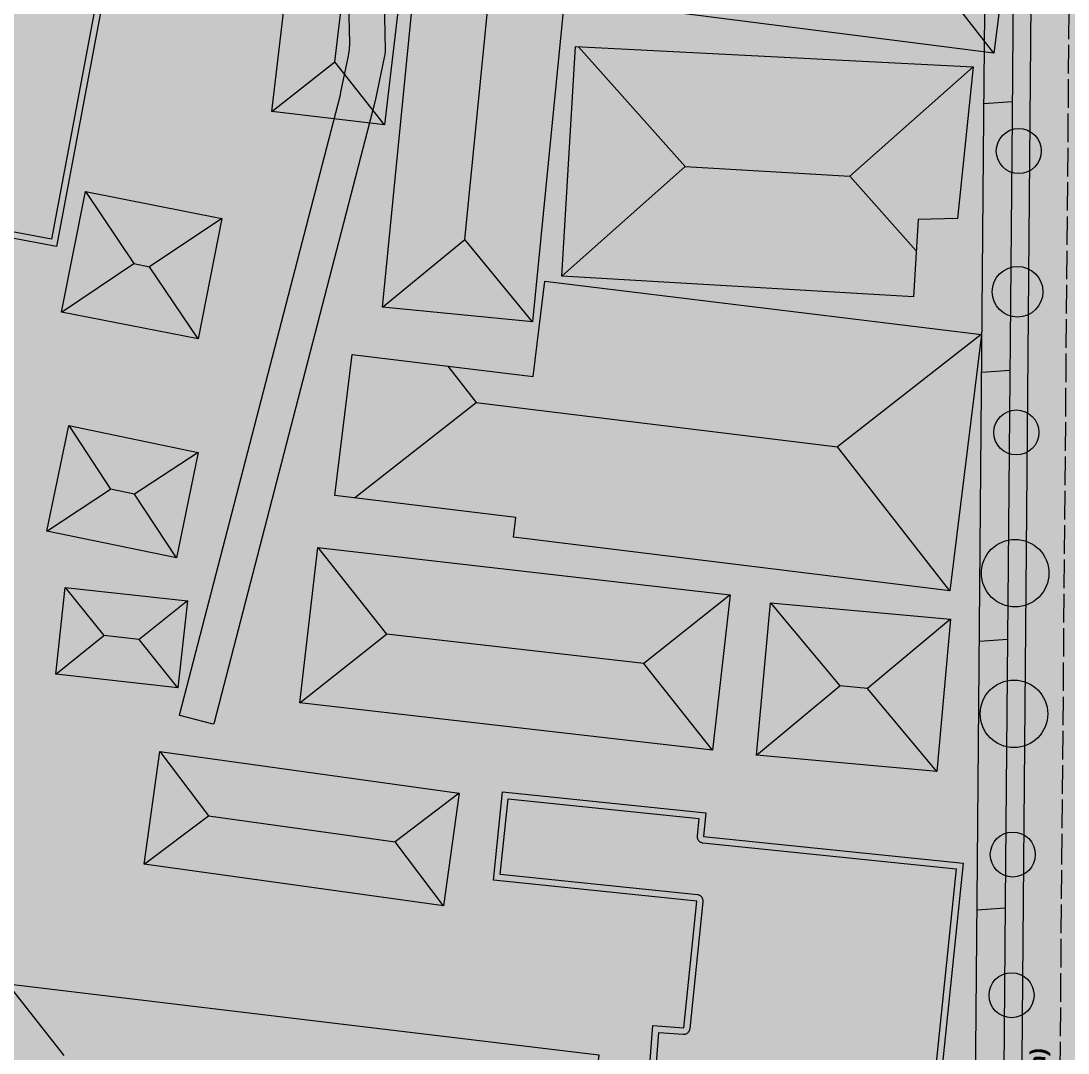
# Model space of a CAD drawing. Header units: metres. Extents: x 305909 to 307171, y 9156037 to 9156671.
# Drawn here: x 306800 to 306874.4, y 9156210.3 to 9156283.7 of the extents above; entities that cross this region are included whole.
import ezdxf

# ---------------------------------------------------------------- set-up
doc = ezdxf.new("R2010")
doc.units = ezdxf.units.M
doc.linetypes.add('DASHED', pattern=[1.524, 1.27, -0.254])
for name, color, linetype, lineweight, true_color in [('A-LABEL', 7, 'Continuous', 0, 0x000000), ('A-ZONA_ANTREAN', 7, 'Continuous', 0, 0xe25a50), ('B-BANGUNAN_PERDAGANGAN', 7, 'Continuous', 13, 0xde7878), ('B-BAYANGAN', 7, 'Continuous', 0, 0x76786c), ('J-BADAN_KOLEKTOR', 7, 'Continuous', 13, 0x6e6e6e), ('J-MARKA_TEPI', 7, 'Continuous', 13, 0xffffff), ('J-PERKERASAN_JALAN', 7, 'Continuous', 9, 0x989896), ('J-SUMBU_KOLEKTOR', 7, 'DASHED', 18, 0xffffff), ('P-TROTOAR_AYANI', 7, 'Continuous', 9, 0xd6c8b2), ('S-ZEBRA_CROSS', 7, 'Continuous', 0, 0xffffff), ('V-JALUR_HIJAU_AYANI', 7, 'Continuous', 0, 0x96cd78), ('V-POHON_PENEDUH', 7, 'Continuous', 13, 0x288232), ('Z-K', 7, 'Continuous', 0, 0xf7dede)]:
    doc.layers.add(name, color=color, linetype=linetype, lineweight=lineweight, true_color=true_color)
doc.layers.add('J-MARKA_JALAN', color=7, linetype='Continuous')
doc.styles.add('ARIALB', font='arialbd.ttf')

# ---------------------------------------------------------------- blocks, each defined once
blk = doc.blocks.new('POHON')
at = {"true_color": 0x347638}
h = blk.add_hatch(color=97, dxfattribs=at)
h.dxf.hatch_style = 1
edge = h.paths.add_edge_path()
edge.add_arc((0, 0), 1, 0, 360)
at = {"true_color": 0x3e843e}
h = blk.add_hatch(color=97, dxfattribs=at)
h.dxf.hatch_style = 1
edge = h.paths.add_edge_path()
edge.add_arc((0, 0.78), 0.32, 0, 360)
h = blk.add_hatch(color=97, dxfattribs=at)
h.dxf.hatch_style = 1
edge = h.paths.add_edge_path()
edge.add_arc((-0.552, 0.552), 0.32, 0, 360)
at = {"true_color": 0x62a556}
h = blk.add_hatch(color=85, dxfattribs=at)
h.dxf.hatch_style = 1
edge = h.paths.add_edge_path()
edge.add_arc((-0.2, 0.22), 0.55, 0, 360)
at = {"true_color": 0x697060}
h = blk.add_hatch(color=251, dxfattribs=at)
h.dxf.hatch_style = 1
edge = h.paths.add_edge_path()
edge.add_arc((0.38, -0.38), 1, 0, 360)
at = {"true_color": 0x3e843e}
h = blk.add_hatch(color=97, dxfattribs=at)
h.dxf.hatch_style = 1
edge = h.paths.add_edge_path()
edge.add_arc((0.552, 0.552), 0.32, 0, 360)
h = blk.add_hatch(color=97, dxfattribs=at)
h.dxf.hatch_style = 1
edge = h.paths.add_edge_path()
edge.add_arc((-0.78, 0), 0.32, 0, 360)
h = blk.add_hatch(color=97, dxfattribs=at)
h.dxf.hatch_style = 1
edge = h.paths.add_edge_path()
edge.add_arc((0.78, 0), 0.32, 0, 360)
h = blk.add_hatch(color=97, dxfattribs=at)
h.dxf.hatch_style = 1
edge = h.paths.add_edge_path()
edge.add_arc((-0.552, -0.552), 0.32, 0, 360)
h = blk.add_hatch(color=97, dxfattribs=at)
h.dxf.hatch_style = 1
edge = h.paths.add_edge_path()
edge.add_arc((0.552, -0.552), 0.32, 0, 360)
h = blk.add_hatch(color=97, dxfattribs=at)
h.dxf.hatch_style = 1
edge = h.paths.add_edge_path()
edge.add_arc((0, -0.78), 0.32, 0, 360)
at = {"color": 99, "lineweight": 9, "true_color": 0x235528}
blk.add_circle((0, 0), 1, dxfattribs=at)

msp = doc.modelspace()

# ---------------------------------------------------------------- hatches: boundary and pattern name
at = {"layer": 'A-ZONA_ANTREAN', "true_color": 0xec786e}
h = msp.add_hatch(color=11, dxfattribs=at)
h.dxf.hatch_style = 1
h.paths.add_polyline_path([(306871.083, 9156154), (306874.012, 9156226), (306877.012, 9156226), (306874.083, 9156154), (306871.083, 9156154)])
at = {"layer": 'B-BANGUNAN_PERDAGANGAN', "true_color": 0xc05c54}
h = msp.add_hatch(color=13, dxfattribs=at)
h.dxf.hatch_style = 1
h.paths.add_polyline_path([(306792.85, 9156283.739), (306797.475, 9156283.094), (306798.916, 9156290.759), (306806.614, 9156289.313), (306802.539, 9156267.625), (306794.84, 9156269.072), (306795.945, 9156274.951), (306791.707, 9156275.541), (306791.939, 9156277.206), (306783.86, 9156278.332), (306786.903, 9156300.161), (306794.982, 9156299.034), (306792.85, 9156283.739)])
at = {"layer": 'B-BANGUNAN_PERDAGANGAN', "true_color": 0xd8675e}
h = msp.add_hatch(color=13, dxfattribs=at)
h.dxf.hatch_style = 1
h.paths.add_polyline_path([(306820.172, 9156296.944), (306823.701, 9156292.475), (306822.321, 9156280.746), (306817.852, 9156277.218), (306820.172, 9156296.944)])
at = {"layer": 'B-BANGUNAN_PERDAGANGAN', "true_color": 0xa75049}
h = msp.add_hatch(color=15, dxfattribs=at)
h.dxf.hatch_style = 1
h.paths.add_polyline_path([(306822.321, 9156280.746), (306823.701, 9156292.475), (306828.17, 9156296.003), (306825.849, 9156276.277), (306822.321, 9156280.746)])
at = {"layer": 'B-BANGUNAN_PERDAGANGAN', "true_color": 0xd7675e}
h = msp.add_hatch(color=13, dxfattribs=at)
h.dxf.hatch_style = 1
h.paths.add_polyline_path([(306833.678, 9156289.642), (306831.555, 9156268.125), (306825.701, 9156263.323), (306828.876, 9156295.496), (306833.678, 9156289.642)])
at = {"layer": 'B-BANGUNAN_PERDAGANGAN', "true_color": 0xa85049}
h = msp.add_hatch(color=15, dxfattribs=at)
h.dxf.hatch_style = 1
h.paths.add_polyline_path([(306836.358, 9156262.271), (306831.555, 9156268.125), (306833.678, 9156289.642), (306839.532, 9156294.444), (306839.533, 9156294.444), (306836.358, 9156262.271)])
at = {"layer": 'B-BANGUNAN_PERDAGANGAN', "true_color": 0xa75049}
h = msp.add_hatch(color=15, dxfattribs=at)
h.dxf.hatch_style = 1
h.paths.add_polyline_path([(306864.081, 9156287.922), (306870.631, 9156292.995), (306869.154, 9156281.372), (306864.081, 9156287.922)])
at = {"layer": 'B-BANGUNAN_PERDAGANGAN', "true_color": 0xad524b}
h = msp.add_hatch(color=15, dxfattribs=at)
h.dxf.hatch_style = 1
h.paths.add_polyline_path([(306840.69, 9156284.988), (306840.69, 9156284.989), (306847.24, 9156290.062), (306864.081, 9156287.922), (306869.154, 9156281.372), (306840.69, 9156284.988)])
at = {"layer": 'B-BANGUNAN_PERDAGANGAN', "true_color": 0xd6665d}
h = msp.add_hatch(color=13, dxfattribs=at)
h.dxf.hatch_style = 1
h.paths.add_polyline_path([(306847.214, 9156273.31), (306838.459, 9156265.526), (306838.459, 9156265.526), (306839.416, 9156281.836), (306839.643, 9156281.825), (306847.214, 9156273.31)])
at = {"layer": 'B-BANGUNAN_PERDAGANGAN', "true_color": 0xd1645b}
h = msp.add_hatch(color=13, dxfattribs=at)
h.dxf.hatch_style = 1
h.paths.add_polyline_path([(306858.919, 9156272.623), (306847.214, 9156273.31), (306839.643, 9156281.825), (306867.674, 9156280.408), (306858.919, 9156272.623)])
at = {"layer": 'B-BANGUNAN_PERDAGANGAN', "true_color": 0xac524b}
h = msp.add_hatch(color=15, dxfattribs=at)
h.dxf.hatch_style = 1
h.paths.add_polyline_path([(306822.321, 9156280.746), (306825.849, 9156276.277), (306817.852, 9156277.218), (306822.321, 9156280.746)])
at = {"layer": 'B-BANGUNAN_PERDAGANGAN', "true_color": 0xa85049}
h = msp.add_hatch(color=15, dxfattribs=at)
h.dxf.hatch_style = 1
h.paths.add_polyline_path([(306858.919, 9156272.623), (306867.674, 9156280.408), (306866.562, 9156269.613), (306863.766, 9156269.562), (306863.634, 9156267.32), (306858.919, 9156272.623)])
at = {"layer": 'B-BANGUNAN_PERDAGANGAN', "true_color": 0xa95149}
h = msp.add_hatch(color=15, dxfattribs=at)
h.dxf.hatch_style = 1
h.paths.add_polyline_path([(306847.214, 9156273.31), (306858.919, 9156272.623), (306863.634, 9156267.32), (306863.443, 9156264.059), (306838.459, 9156265.526), (306847.214, 9156273.31)])
at = {"layer": 'B-BANGUNAN_PERDAGANGAN', "true_color": 0xd9685f}
h = msp.add_hatch(color=13, dxfattribs=at)
h.dxf.hatch_style = 1
h.paths.add_polyline_path([(306808.035, 9156266.414), (306802.903, 9156262.974), (306804.596, 9156271.547), (306808.035, 9156266.414)])
at = {"layer": 'B-BANGUNAN_PERDAGANGAN', "true_color": 0xd1645b}
h = msp.add_hatch(color=13, dxfattribs=at)
h.dxf.hatch_style = 1
h.paths.add_polyline_path([(306814.29, 9156269.632), (306809.157, 9156266.192), (306808.035, 9156266.414), (306804.596, 9156271.547), (306814.29, 9156269.632)])
at = {"layer": 'B-BANGUNAN_PERDAGANGAN', "true_color": 0xa64f48}
h = msp.add_hatch(color=15, dxfattribs=at)
h.dxf.hatch_style = 1
h.paths.add_polyline_path([(306809.157, 9156266.192), (306814.29, 9156269.632), (306812.597, 9156261.06), (306809.157, 9156266.192)])
at = {"layer": 'B-BANGUNAN_PERDAGANGAN', "true_color": 0xac524b}
h = msp.add_hatch(color=15, dxfattribs=at)
h.dxf.hatch_style = 1
h.paths.add_polyline_path([(306831.555, 9156268.125), (306836.358, 9156262.271), (306825.701, 9156263.323), (306825.701, 9156263.323), (306831.555, 9156268.125)])
at = {"layer": 'B-BANGUNAN_PERDAGANGAN', "true_color": 0xae534c}
h = msp.add_hatch(color=15, dxfattribs=at)
h.dxf.hatch_style = 1
h.paths.add_polyline_path([(306802.903, 9156262.974), (306808.035, 9156266.414), (306809.157, 9156266.192), (306812.597, 9156261.06), (306812.597, 9156261.06), (306802.903, 9156262.974)])
at = {"layer": 'B-BANGUNAN_PERDAGANGAN', "true_color": 0xda685f}
h = msp.add_hatch(color=13, dxfattribs=at)
h.dxf.hatch_style = 1
h.paths.add_polyline_path([(306868.265, 9156261.374), (306858.045, 9156253.386), (306832.373, 9156256.536), (306830.34, 9156259.136), (306836.413, 9156258.391), (306837.245, 9156265.179), (306868.265, 9156261.374)])
at = {"layer": 'B-BANGUNAN_PERDAGANGAN', "true_color": 0xa85049}
h = msp.add_hatch(color=15, dxfattribs=at)
h.dxf.hatch_style = 1
h.paths.add_polyline_path([(306866.032, 9156243.166), (306858.045, 9156253.386), (306868.265, 9156261.374), (306866.032, 9156243.166)])
at = {"layer": 'B-BANGUNAN_PERDAGANGAN', "true_color": 0xd8675e}
h = msp.add_hatch(color=13, dxfattribs=at)
h.dxf.hatch_style = 1
h.paths.add_polyline_path([(306832.373, 9156256.536), (306823.713, 9156249.769), (306822.323, 9156249.939), (306823.553, 9156259.969), (306830.34, 9156259.136), (306832.373, 9156256.536)])
at = {"layer": 'B-BANGUNAN_PERDAGANGAN', "true_color": 0xba5951}
h = msp.add_hatch(color=13, dxfattribs=at)
h.dxf.hatch_style = 1
h.paths.add_polyline_path([(306832.373, 9156256.536), (306858.045, 9156253.386), (306866.032, 9156243.166), (306835.012, 9156246.971), (306835.182, 9156248.362), (306823.713, 9156249.769), (306832.373, 9156256.536)])
at = {"layer": 'B-BANGUNAN_PERDAGANGAN', "true_color": 0xd9685f}
h = msp.add_hatch(color=13, dxfattribs=at)
h.dxf.hatch_style = 1
h.paths.add_polyline_path([(306806.379, 9156250.379), (306801.854, 9156247.405), (306803.405, 9156254.905), (306803.405, 9156254.904), (306806.379, 9156250.379)])
at = {"layer": 'B-BANGUNAN_PERDAGANGAN', "true_color": 0xd0645b}
h = msp.add_hatch(color=13, dxfattribs=at)
h.dxf.hatch_style = 1
h.paths.add_polyline_path([(306808.087, 9156250.026), (306806.379, 9156250.379), (306803.405, 9156254.904), (306812.613, 9156253), (306808.087, 9156250.026)])
at = {"layer": 'B-BANGUNAN_PERDAGANGAN', "true_color": 0xa64f48}
h = msp.add_hatch(color=15, dxfattribs=at)
h.dxf.hatch_style = 1
h.paths.add_polyline_path([(306808.087, 9156250.026), (306812.613, 9156253), (306811.061, 9156245.5), (306808.087, 9156250.026)])
at = {"layer": 'B-BANGUNAN_PERDAGANGAN', "true_color": 0xaf534c}
h = msp.add_hatch(color=15, dxfattribs=at)
h.dxf.hatch_style = 1
h.paths.add_polyline_path([(306801.854, 9156247.405), (306806.379, 9156250.379), (306808.087, 9156250.026), (306811.061, 9156245.5), (306801.854, 9156247.405)])
at = {"layer": 'B-BANGUNAN_PERDAGANGAN', "true_color": 0xd8675e}
h = msp.add_hatch(color=13, dxfattribs=at)
h.dxf.hatch_style = 1
h.paths.add_polyline_path([(306821.106, 9156246.235), (306825.991, 9156240.085), (306819.842, 9156235.2), (306819.842, 9156235.2), (306821.106, 9156246.235)])
at = {"layer": 'B-BANGUNAN_PERDAGANGAN', "true_color": 0xd3655c}
h = msp.add_hatch(color=13, dxfattribs=at)
h.dxf.hatch_style = 1
h.paths.add_polyline_path([(306850.416, 9156242.876), (306850.416, 9156242.876), (306844.267, 9156237.991), (306825.991, 9156240.085), (306821.106, 9156246.235), (306850.416, 9156242.876)])
at = {"layer": 'B-BANGUNAN_PERDAGANGAN', "true_color": 0xd7675e}
h = msp.add_hatch(color=13, dxfattribs=at)
h.dxf.hatch_style = 1
h.paths.add_polyline_path([(306805.909, 9156239.98), (306802.48, 9156237.23), (306803.158, 9156243.41), (306805.909, 9156239.98)])
at = {"layer": 'B-BANGUNAN_PERDAGANGAN', "true_color": 0xd3655c}
h = msp.add_hatch(color=13, dxfattribs=at)
h.dxf.hatch_style = 1
h.paths.add_polyline_path([(306811.837, 9156242.457), (306808.408, 9156239.706), (306805.909, 9156239.98), (306803.158, 9156243.41), (306803.158, 9156243.41), (306811.837, 9156242.457)])
at = {"layer": 'B-BANGUNAN_PERDAGANGAN', "true_color": 0xa75049}
h = msp.add_hatch(color=15, dxfattribs=at)
h.dxf.hatch_style = 1
h.paths.add_polyline_path([(306844.267, 9156237.991), (306850.416, 9156242.876), (306849.152, 9156231.842), (306844.267, 9156237.991)])
at = {"layer": 'B-BANGUNAN_PERDAGANGAN', "true_color": 0xa85049}
h = msp.add_hatch(color=15, dxfattribs=at)
h.dxf.hatch_style = 1
h.paths.add_polyline_path([(306808.408, 9156239.706), (306811.837, 9156242.457), (306811.158, 9156236.277), (306811.158, 9156236.277), (306808.408, 9156239.706)])
at = {"layer": 'B-BANGUNAN_PERDAGANGAN', "true_color": 0xd7675e}
h = msp.add_hatch(color=13, dxfattribs=at)
h.dxf.hatch_style = 1
h.paths.add_polyline_path([(306853.279, 9156242.319), (306858.202, 9156236.411), (306852.295, 9156231.489), (306852.295, 9156231.489), (306853.279, 9156242.319)])
at = {"layer": 'B-BANGUNAN_PERDAGANGAN', "true_color": 0xd3655c}
h = msp.add_hatch(color=13, dxfattribs=at)
h.dxf.hatch_style = 1
h.paths.add_polyline_path([(306866.085, 9156241.155), (306860.177, 9156236.232), (306858.202, 9156236.411), (306853.279, 9156242.319), (306866.085, 9156241.155)])
at = {"layer": 'B-BANGUNAN_PERDAGANGAN', "true_color": 0xa85049}
h = msp.add_hatch(color=15, dxfattribs=at)
h.dxf.hatch_style = 1
h.paths.add_polyline_path([(306860.177, 9156236.232), (306866.085, 9156241.155), (306865.1, 9156230.324), (306860.177, 9156236.232)])
at = {"layer": 'B-BANGUNAN_PERDAGANGAN', "true_color": 0xac524b}
h = msp.add_hatch(color=15, dxfattribs=at)
h.dxf.hatch_style = 1
h.paths.add_polyline_path([(306805.909, 9156239.98), (306808.408, 9156239.706), (306811.158, 9156236.277), (306802.48, 9156237.23), (306805.909, 9156239.98)])
h = msp.add_hatch(color=15, dxfattribs=at)
h.dxf.hatch_style = 1
h.paths.add_polyline_path([(306825.991, 9156240.085), (306844.267, 9156237.991), (306849.152, 9156231.842), (306819.842, 9156235.2), (306825.991, 9156240.085)])
h = msp.add_hatch(color=15, dxfattribs=at)
h.dxf.hatch_style = 1
h.paths.add_polyline_path([(306858.202, 9156236.411), (306860.177, 9156236.232), (306865.1, 9156230.324), (306852.295, 9156231.489), (306858.202, 9156236.411)])
at = {"layer": 'B-BANGUNAN_PERDAGANGAN', "true_color": 0xd8675e}
h = msp.add_hatch(color=13, dxfattribs=at)
h.dxf.hatch_style = 1
h.paths.add_polyline_path([(306813.333, 9156227.175), (306808.772, 9156223.73), (306809.887, 9156231.736), (306813.333, 9156227.175)])
at = {"layer": 'B-BANGUNAN_PERDAGANGAN', "true_color": 0xd2645c}
h = msp.add_hatch(color=13, dxfattribs=at)
h.dxf.hatch_style = 1
h.paths.add_polyline_path([(306831.16, 9156228.773), (306826.599, 9156225.327), (306813.333, 9156227.175), (306809.887, 9156231.736), (306831.16, 9156228.773)])
at = {"layer": 'B-BANGUNAN_PERDAGANGAN', "true_color": 0xa75049}
h = msp.add_hatch(color=15, dxfattribs=at)
h.dxf.hatch_style = 1
h.paths.add_polyline_path([(306830.044, 9156220.767), (306830.044, 9156220.767), (306826.599, 9156225.327), (306831.16, 9156228.773), (306830.044, 9156220.767)])
at = {"layer": 'B-BANGUNAN_PERDAGANGAN', "true_color": 0xc05c54}
h = msp.add_hatch(color=13, dxfattribs=at)
h.dxf.hatch_style = 1
h.paths.add_polyline_path([(306866.97, 9156223.802), (306865.412, 9156208.675), (306865.027, 9156203.584), (306844.38, 9156205.147), (306844.918, 9156212.262), (306847.115, 9156212.096), (306848.044, 9156221.114), (306833.583, 9156222.604), (306834.229, 9156228.878), (306848.69, 9156227.388), (306848.517, 9156225.703), (306866.97, 9156223.802)])
at = {"layer": 'B-BANGUNAN_PERDAGANGAN', "true_color": 0xad534b}
h = msp.add_hatch(color=15, dxfattribs=at)
h.dxf.hatch_style = 1
h.paths.add_polyline_path([(306813.333, 9156227.175), (306826.599, 9156225.327), (306830.044, 9156220.767), (306808.772, 9156223.73), (306808.772, 9156223.73), (306813.333, 9156227.175)])
at = {"layer": 'B-BANGUNAN_PERDAGANGAN', "true_color": 0xd8675e}
h = msp.add_hatch(color=13, dxfattribs=at)
h.dxf.hatch_style = 1
h.paths.add_polyline_path([(306803.051, 9156210.129), (306797.957, 9156206.122), (306799.045, 9156215.224), (306803.051, 9156210.129)])
at = {"layer": 'B-BANGUNAN_PERDAGANGAN', "true_color": 0xd2655c}
h = msp.add_hatch(color=13, dxfattribs=at)
h.dxf.hatch_style = 1
h.paths.add_polyline_path([(306835.996, 9156206.19), (306803.051, 9156210.129), (306799.045, 9156215.224), (306841.09, 9156210.196), (306835.996, 9156206.19)])
at = {"layer": 'B-BAYANGAN', "true_color": 0x76786c}
h = msp.add_hatch(color=8, dxfattribs=at)
h.dxf.hatch_style = 1
h.paths.add_polyline_path([(306793.9, 9156282.689), (306798.525, 9156282.044), (306799.966, 9156289.709), (306807.664, 9156288.263), (306803.589, 9156266.575), (306795.89, 9156268.022), (306796.995, 9156273.901), (306792.757, 9156274.491), (306792.989, 9156276.156), (306784.91, 9156277.283), (306787.953, 9156299.111), (306796.032, 9156297.984), (306793.9, 9156282.689)])
h = msp.add_hatch(color=8, dxfattribs=at)
h.dxf.hatch_style = 1
h.paths.add_polyline_path([(306829.22, 9156294.953), (306826.899, 9156275.227), (306818.901, 9156276.168), (306821.222, 9156295.894), (306829.22, 9156294.953)])
h = msp.add_hatch(color=8, dxfattribs=at)
h.dxf.hatch_style = 1
h.paths.add_polyline_path([(306871.681, 9156291.945), (306870.204, 9156280.322), (306841.74, 9156283.938), (306843.217, 9156295.562), (306871.681, 9156291.945)])
h = msp.add_hatch(color=8, dxfattribs=at)
h.dxf.hatch_style = 1
h.paths.add_polyline_path([(306840.583, 9156293.394), (306837.408, 9156261.221), (306826.751, 9156262.273), (306829.926, 9156294.446), (306840.583, 9156293.394)])
h = msp.add_hatch(color=8, dxfattribs=at)
h.dxf.hatch_style = 1
h.paths.add_polyline_path([(306864.816, 9156268.512), (306864.493, 9156263.01), (306839.509, 9156264.476), (306840.466, 9156280.786), (306868.724, 9156279.358), (306867.612, 9156268.563), (306864.816, 9156268.512)])
h = msp.add_hatch(color=8, dxfattribs=at)
h.dxf.hatch_style = 1
h.paths.add_polyline_path([(306815.34, 9156268.582), (306813.647, 9156260.01), (306803.952, 9156261.924), (306805.646, 9156270.497), (306815.34, 9156268.582)])
h = msp.add_hatch(color=8, dxfattribs=at)
h.dxf.hatch_style = 1
h.paths.add_polyline_path([(306869.316, 9156260.324), (306867.082, 9156242.116), (306836.062, 9156245.921), (306836.232, 9156247.312), (306823.373, 9156248.889), (306824.603, 9156258.919), (306837.463, 9156257.341), (306838.295, 9156264.129), (306869.316, 9156260.324)])
h = msp.add_hatch(color=8, dxfattribs=at)
h.dxf.hatch_style = 1
h.paths.add_polyline_path([(306813.663, 9156251.95), (306812.111, 9156244.45), (306802.904, 9156246.355), (306804.455, 9156253.854), (306813.663, 9156251.95)])
h = msp.add_hatch(color=8, dxfattribs=at)
h.dxf.hatch_style = 1
h.paths.add_polyline_path([(306800.766, 9156247.23), (306800.236, 9156235.376), (306790.404, 9156235.815), (306790.933, 9156247.669), (306800.766, 9156247.23)])
h = msp.add_hatch(color=8, dxfattribs=at)
h.dxf.hatch_style = 1
h.paths.add_polyline_path([(306851.466, 9156241.827), (306850.202, 9156230.792), (306820.891, 9156234.15), (306822.156, 9156245.185), (306851.466, 9156241.827)])
h = msp.add_hatch(color=8, dxfattribs=at)
h.dxf.hatch_style = 1
h.paths.add_polyline_path([(306812.887, 9156241.407), (306812.208, 9156235.227), (306803.53, 9156236.18), (306804.208, 9156242.36), (306812.887, 9156241.407)])
h = msp.add_hatch(color=8, dxfattribs=at)
h.dxf.hatch_style = 1
h.paths.add_polyline_path([(306867.135, 9156240.105), (306866.15, 9156229.274), (306853.345, 9156230.439), (306854.329, 9156241.269), (306867.135, 9156240.105)])
h = msp.add_hatch(color=8, dxfattribs=at)
h.dxf.hatch_style = 1
h.paths.add_polyline_path([(306832.21, 9156227.723), (306831.095, 9156219.716), (306809.822, 9156222.68), (306810.937, 9156230.686), (306832.21, 9156227.723)])
h = msp.add_hatch(color=8, dxfattribs=at)
h.dxf.hatch_style = 1
h.paths.add_polyline_path([(306868.02, 9156222.752), (306866.462, 9156207.625), (306866.077, 9156202.534), (306845.43, 9156204.096), (306845.968, 9156211.212), (306848.165, 9156211.046), (306849.094, 9156220.064), (306834.633, 9156221.554), (306835.279, 9156227.828), (306849.74, 9156226.338), (306849.567, 9156224.653), (306868.02, 9156222.752)])
h = msp.add_hatch(color=8, dxfattribs=at)
h.dxf.hatch_style = 1
h.paths.add_polyline_path([(306842.14, 9156209.146), (306841.052, 9156200.045), (306799.007, 9156205.072), (306800.095, 9156214.173), (306842.14, 9156209.146)])
at = {"layer": 'J-BADAN_KOLEKTOR', "true_color": 0x54565a}
h = msp.add_hatch(color=251, dxfattribs=at)
h.dxf.hatch_style = 1
h.paths.add_polyline_path([(306889.931, 9156640), (306895.936, 9156640), (306895.475, 9156629.11), (306895.474, 9156629.085), (306895.474, 9156629.061), (306893.315, 9156557.748), (306893.149, 9156552.271), (306893.014, 9156547.717), (306892.993, 9156546.713), (306891.335, 9156465.673), (306891.237, 9156460.847), (306891.218, 9156460.566), (306890.645, 9156455.57), (306884.99, 9156406.251), (306884.352, 9156400.688), (306883.008, 9156380.059), (306877.639, 9156297.634), (306877.621, 9156297.351), (306877.453, 9156277.708), (306877.43, 9156275.046), (306877.429, 9156274.864), (306877.044, 9156229.834), (306876.993, 9156223.828), (306876.993, 9156223.827), (306876.813, 9156202.951), (306876.76, 9156196.862), (306876.753, 9156196.674), (306876.43, 9156192.144), (306875.837, 9156183.84), (306875.836, 9156183.815), (306875.834, 9156183.79), (306874.011, 9156152.681), (306874.01, 9156152.675), (306874.01, 9156152.669), (306873.9, 9156150.695), (306873.792, 9156148.75), (306873.788, 9156148.669), (306873.786, 9156148.588), (306873.743, 9156145.719), (306873.719, 9156144.136), (306873.718, 9156144.098), (306873.716, 9156144.044), (306873.716, 9156144.024), (306873.714, 9156143.986), (306873.657, 9156142.889), (306873.495, 9156139.805), (306873.492, 9156139.752), (306873.491, 9156139.7), (306873.213, 9156129.068), (306873.057, 9156123.08), (306872.863, 9156115.623), (306872.83, 9156115.253), (306872.163, 9156110.834), (306864.194, 9156058.08), (306864.167, 9156057.904), (306864.156, 9156057.726), (306863.079, 9156040), (306857.068, 9156040), (306857.115, 9156040.772), (306857.836, 9156052.639), (306858.186, 9156058.401), (306858.215, 9156058.667), (306858.909, 9156063.262), (306864.38, 9156099.484), (306866.833, 9156115.72), (306866.87, 9156115.965), (306866.876, 9156116.213), (306866.922, 9156117.98), (306867.495, 9156139.935), (306867.495, 9156139.962), (306867.497, 9156140.001), (306867.498, 9156140.014), (306867.499, 9156140.041), (306867.717, 9156144.189), (306867.72, 9156144.264), (306867.722, 9156144.338), (306867.781, 9156148.295), (306867.789, 9156148.8), (306867.79, 9156148.84), (306867.793, 9156148.916), (306867.793, 9156148.921), (306867.795, 9156148.961), (306867.862, 9156150.175), (306868.019, 9156153.006), (306869.543, 9156179.003), (306869.847, 9156184.185), (306869.849, 9156184.223), (306870.257, 9156189.937), (306870.599, 9156194.727), (306870.753, 9156196.882), (306870.761, 9156197.007), (306870.763, 9156197.132), (306870.863, 9156208.724), (306870.993, 9156223.879), (306870.993, 9156223.879), (306871.446, 9156276.873), (306871.551, 9156289.206), (306871.622, 9156297.487), (306871.628, 9156297.656), (306871.981, 9156303.077), (306872.914, 9156317.396), (306878.368, 9156401.127), (306878.372, 9156401.176), (306878.38, 9156401.273), (306878.385, 9156401.322), (306880.543, 9156420.136), (306884.601, 9156455.528), (306885.241, 9156461.11), (306885.363, 9156467.081), (306887.015, 9156547.847), (306887.016, 9156547.874), (306887.152, 9156552.449), (306887.152, 9156552.45), (306889.305, 9156623.574), (306889.305, 9156623.574), (306889.478, 9156629.285), (306889.479, 9156629.321), (306889.699, 9156634.526), (306889.931, 9156640)])
at = {"layer": 'J-MARKA_JALAN', "true_color": 0xffffff}
h = msp.add_hatch(color=7, dxfattribs=at)
h.dxf.hatch_style = 1
h.paths.add_polyline_path([(306872.759, 9156257.2), (306872.009, 9156255.6), (306872.479, 9156255.6), (306872.479, 9156252.8), (306873.039, 9156252.8), (306873.039, 9156255.6), (306873.509, 9156255.6)])
at = {"layer": 'J-PERKERASAN_JALAN', "true_color": 0xa8a8a6}
h = msp.add_hatch(color=253, dxfattribs=at)
h.dxf.hatch_style = 1
h.paths.add_polyline_path([(306746.832, 9156309.677), (306817.409, 9156301.821), (306817.919, 9156301.797), (306818.429, 9156301.838), (306818.928, 9156301.944), (306819.41, 9156302.113), (306819.867, 9156302.341), (306820.291, 9156302.626), (306820.675, 9156302.963), (306821.013, 9156303.345), (306821.299, 9156303.768), (306821.53, 9156304.224), (306821.7, 9156304.705), (306821.808, 9156305.205), (306821.851, 9156305.713), (306822.316, 9156328.115), (306822.293, 9156328.639), (306822.201, 9156329.156), (306822.042, 9156329.656), (306821.819, 9156330.131), (306821.536, 9156330.573), (306821.197, 9156330.973), (306820.809, 9156331.327), (306820.378, 9156331.626), (306819.912, 9156331.866), (306819.418, 9156332.043), (306818.905, 9156332.154), (306796.802, 9156335.438), (306796.706, 9156335.455), (306796.541, 9156335.496), (306796.403, 9156335.546), (306796.271, 9156335.608), (306796.146, 9156335.683), (306796.008, 9156335.784), (306795.934, 9156335.847), (306794.592, 9156337.057), (306794.516, 9156337.129), (306794.392, 9156337.267), (306794.3, 9156337.394), (306794.221, 9156337.532), (306794.158, 9156337.676), (306794.101, 9156337.852), (306794.077, 9156337.954), (306793.793, 9156339.328), (306793.777, 9156339.417), (306793.759, 9156339.573), (306793.756, 9156339.708), (306793.766, 9156339.865), (306793.778, 9156339.954), (306798.226, 9156368.179), (306798.253, 9156368.299), (306798.376, 9156368.288), (306801.081, 9156367.862), (306801.201, 9156367.835), (306801.19, 9156367.712), (306797.215, 9156342.489), (306797.167, 9156341.965), (306797.189, 9156341.44), (306797.279, 9156340.921), (306797.437, 9156340.419), (306797.659, 9156339.943), (306797.942, 9156339.499), (306798.281, 9156339.096), (306798.67, 9156338.742), (306799.101, 9156338.441), (306799.569, 9156338.2), (306800.064, 9156338.022), (306800.578, 9156337.91), (306821.494, 9156334.803), (306821.589, 9156334.786), (306821.752, 9156334.746), (306821.888, 9156334.697), (306822.018, 9156334.637), (306822.143, 9156334.563), (306822.259, 9156334.479), (306822.385, 9156334.367), (306822.452, 9156334.298), (306824.288, 9156332.324), (306824.361, 9156332.242), (306824.475, 9156332.089), (306824.558, 9156331.947), (306824.636, 9156331.773), (306824.672, 9156331.67), (306825.253, 9156329.863), (306825.284, 9156329.757), (306825.323, 9156329.568), (306825.34, 9156329.376), (306825.341, 9156329.265), (306824.837, 9156305.022), (306824.86, 9156304.506), (306824.949, 9156303.997), (306825.103, 9156303.504), (306825.319, 9156303.035), (306825.593, 9156302.597), (306825.922, 9156302.199), (306826.3, 9156301.846), (306826.719, 9156301.545), (306827.174, 9156301.301), (306827.657, 9156301.117), (306828.159, 9156300.997), (306828.673, 9156300.942), (306867.826, 9156299.34), (306868.341, 9156299.352), (306868.85, 9156299.431), (306869.345, 9156299.574), (306869.817, 9156299.779), (306870.26, 9156300.044), (306870.664, 9156300.363), (306871.024, 9156300.731), (306871.334, 9156301.143), (306871.588, 9156301.591), (306871.783, 9156302.068), (306871.914, 9156302.566), (306871.981, 9156303.077), (306871.628, 9156297.656), (306871.622, 9156297.487), (306871.551, 9156289.206), (306871.524, 9156289.878), (306871.433, 9156290.545), (306871.279, 9156291.2), (306871.062, 9156291.837), (306870.785, 9156292.45), (306870.451, 9156293.034), (306870.062, 9156293.583), (306869.622, 9156294.092), (306869.135, 9156294.556), (306868.606, 9156294.972), (306868.039, 9156295.335), (306867.91, 9156295.401), (306868.394, 9156296.053), (306868.249, 9156296.087), (306867.739, 9156296.141), (306829.204, 9156297.718), (306828.68, 9156297.705), (306828.162, 9156297.624), (306827.659, 9156297.475), (306827.18, 9156297.263), (306826.733, 9156296.989), (306826.326, 9156296.659), (306825.965, 9156296.279), (306825.657, 9156295.855), (306825.407, 9156295.395), (306825.219, 9156294.905), (306825.097, 9156294.396), (306825.043, 9156293.875), (306825.057, 9156293.351), (306825.803, 9156285.331), (306825.809, 9156285.261), (306825.81, 9156285.243), (306825.813, 9156285.172), (306825.892, 9156281.593), (306825.891, 9156281.498), (306825.872, 9156281.289), (306825.854, 9156281.194), (306825.178, 9156277.985), (306825.168, 9156277.941), (306825.166, 9156277.93), (306825.155, 9156277.885), (306813.731, 9156233.802), (306813.692, 9156233.685), (306813.571, 9156233.708), (306811.405, 9156234.27), (306811.288, 9156234.308), (306811.311, 9156234.429), (306822.71, 9156278.418), (306822.752, 9156278.596), (306823.295, 9156281.173), (306823.364, 9156281.628), (306823.38, 9156282.087), (306823.317, 9156284.967), (306823.3, 9156285.249), (306822.408, 9156294.834), (306822.321, 9156295.373), (306822.16, 9156295.896), (306821.93, 9156296.391), (306821.635, 9156296.851), (306821.279, 9156297.266), (306820.871, 9156297.629), (306820.417, 9156297.933), (306819.925, 9156298.172), (306819.406, 9156298.341), (306818.868, 9156298.439), (306746.832, 9156306.458), (306746.832, 9156309.677)])
at = {"layer": 'P-TROTOAR_AYANI', "true_color": 0xd8d0c2}
h = msp.add_hatch(color=254, dxfattribs=at)
h.dxf.hatch_style = 1
h.paths.add_polyline_path([(306866.963, 9156295.081), (306866.998, 9156294.991), (306867.041, 9156294.905), (306867.093, 9156294.824), (306867.153, 9156294.748), (306867.219, 9156294.678), (306867.292, 9156294.615), (306867.37, 9156294.559), (306867.454, 9156294.511), (306867.54, 9156294.467), (306868.026, 9156294.156), (306868.479, 9156293.8), (306868.896, 9156293.401), (306869.273, 9156292.965), (306869.607, 9156292.495), (306869.893, 9156291.994), (306870.131, 9156291.469), (306870.316, 9156290.923), (306870.449, 9156290.362), (306870.527, 9156289.791), (306870.551, 9156289.191), (306870.446, 9156276.881), (306869.993, 9156223.887), (306869.763, 9156197.157), (306869.754, 9156196.938), (306869.262, 9156190.041), (306869.202, 9156189.612), (306869.095, 9156189.226), (306868.937, 9156188.859), (306868.732, 9156188.515), (306868.483, 9156188.202), (306868.194, 9156187.925), (306867.871, 9156187.689), (306867.519, 9156187.498), (306867.145, 9156187.355), (306866.756, 9156187.264), (306866.358, 9156187.225), (306865.924, 9156187.241), (306862.57, 9156187.589), (306862.713, 9156189.585), (306866.064, 9156189.237), (306866.297, 9156189.229), (306866.429, 9156189.242), (306866.558, 9156189.272), (306866.682, 9156189.319), (306866.799, 9156189.382), (306866.906, 9156189.461), (306867.001, 9156189.552), (306867.084, 9156189.656), (306867.152, 9156189.77), (306867.204, 9156189.892), (306867.24, 9156190.02), (306867.272, 9156190.25), (306867.757, 9156197.049), (306867.763, 9156197.205), (306867.993, 9156223.904), (306868.446, 9156276.898), (306868.55, 9156289.16), (306868.532, 9156289.616), (306868.48, 9156289.996), (306868.392, 9156290.37), (306868.268, 9156290.734), (306868.11, 9156291.084), (306867.919, 9156291.417), (306867.697, 9156291.73), (306867.446, 9156292.021), (306867.168, 9156292.286), (306866.866, 9156292.524), (306866.543, 9156292.731), (306866.542, 9156292.731), (306866.291, 9156292.875), (306866.055, 9156293.043), (306865.856, 9156293.216), (306864.085, 9156293.288), (306864.103, 9156295.289), (306866.936, 9156295.173), (306866.963, 9156295.081)])
at = {"layer": 'P-TROTOAR_AYANI', "true_color": 0xc4bcae}
h = msp.add_hatch(dxfattribs=at)
h.set_pattern_fill('NET', color=9, scale=6, angle=4)
h.paths.add_polyline_path([(306866.963, 9156295.081), (306866.998, 9156294.991), (306867.041, 9156294.905), (306867.093, 9156294.824), (306867.153, 9156294.748), (306867.219, 9156294.678), (306867.292, 9156294.615), (306867.37, 9156294.559), (306867.454, 9156294.511), (306867.54, 9156294.467), (306868.026, 9156294.156), (306868.479, 9156293.8), (306868.896, 9156293.401), (306869.273, 9156292.965), (306869.607, 9156292.495), (306869.893, 9156291.994), (306870.131, 9156291.469), (306870.316, 9156290.923), (306870.449, 9156290.362), (306870.527, 9156289.791), (306870.551, 9156289.191), (306870.446, 9156276.881), (306869.993, 9156223.887), (306869.763, 9156197.157), (306869.754, 9156196.938), (306869.262, 9156190.041), (306869.202, 9156189.612), (306869.095, 9156189.226), (306868.937, 9156188.859), (306868.732, 9156188.515), (306868.483, 9156188.202), (306868.194, 9156187.925), (306867.871, 9156187.689), (306867.519, 9156187.498), (306867.145, 9156187.355), (306866.756, 9156187.264), (306866.358, 9156187.225), (306865.924, 9156187.241), (306862.57, 9156187.589), (306862.713, 9156189.585), (306866.064, 9156189.237), (306866.297, 9156189.229), (306866.429, 9156189.242), (306866.558, 9156189.272), (306866.682, 9156189.319), (306866.799, 9156189.382), (306866.906, 9156189.461), (306867.001, 9156189.552), (306867.084, 9156189.656), (306867.152, 9156189.77), (306867.204, 9156189.892), (306867.24, 9156190.02), (306867.272, 9156190.25), (306867.757, 9156197.049), (306867.763, 9156197.205), (306867.993, 9156223.904), (306868.446, 9156276.898), (306868.55, 9156289.16), (306868.532, 9156289.616), (306868.48, 9156289.996), (306868.392, 9156290.37), (306868.268, 9156290.734), (306868.11, 9156291.084), (306867.919, 9156291.417), (306867.697, 9156291.73), (306867.446, 9156292.021), (306867.168, 9156292.286), (306866.866, 9156292.524), (306866.543, 9156292.731), (306866.542, 9156292.731), (306866.291, 9156292.875), (306866.055, 9156293.043), (306865.856, 9156293.216), (306864.085, 9156293.288), (306864.103, 9156295.289), (306866.936, 9156295.173), (306866.963, 9156295.081)])
at = {"layer": 'S-ZEBRA_CROSS', "true_color": 0xffffff}
h = msp.add_hatch(color=7, dxfattribs=at)
h.dxf.hatch_style = 1
h.paths.add_polyline_path([(306868.179, 9156226.5), (306868.179, 9156229.5), (306868.679, 9156229.5), (306868.679, 9156226.5), (306868.179, 9156226.5)])
h = msp.add_hatch(color=7, dxfattribs=at)
h.dxf.hatch_style = 1
h.paths.add_polyline_path([(306868.979, 9156226.5), (306868.979, 9156229.5), (306869.479, 9156229.5), (306869.479, 9156226.5), (306868.979, 9156226.5)])
h = msp.add_hatch(color=7, dxfattribs=at)
h.dxf.hatch_style = 1
h.paths.add_polyline_path([(306869.779, 9156226.5), (306869.779, 9156229.5), (306870.279, 9156229.5), (306870.279, 9156226.5), (306869.779, 9156226.5)])
h = msp.add_hatch(color=7, dxfattribs=at)
h.dxf.hatch_style = 1
h.paths.add_polyline_path([(306870.579, 9156226.5), (306870.579, 9156229.5), (306871.079, 9156229.5), (306871.079, 9156226.5), (306870.579, 9156226.5)])
h = msp.add_hatch(color=7, dxfattribs=at)
h.dxf.hatch_style = 1
h.paths.add_polyline_path([(306871.379, 9156226.5), (306871.379, 9156229.5), (306871.879, 9156229.5), (306871.879, 9156226.5), (306871.379, 9156226.5)])
h = msp.add_hatch(color=7, dxfattribs=at)
h.dxf.hatch_style = 1
h.paths.add_polyline_path([(306872.179, 9156226.5), (306872.179, 9156229.5), (306872.679, 9156229.5), (306872.679, 9156226.5), (306872.179, 9156226.5)])
h = msp.add_hatch(color=7, dxfattribs=at)
h.dxf.hatch_style = 1
h.paths.add_polyline_path([(306872.979, 9156226.5), (306872.979, 9156229.5), (306873.479, 9156229.5), (306873.479, 9156226.5), (306872.979, 9156226.5)])
h = msp.add_hatch(color=7, dxfattribs=at)
h.dxf.hatch_style = 1
h.paths.add_polyline_path([(306873.779, 9156226.5), (306873.779, 9156229.5), (306874.279, 9156229.5), (306874.279, 9156226.5), (306873.779, 9156226.5)])
at = {"layer": 'V-JALUR_HIJAU_AYANI', "true_color": 0x8abe64}
h = msp.add_hatch(color=83, dxfattribs=at)
h.dxf.hatch_style = 1
h.paths.add_polyline_path([(306868.249, 9156296.087), (306868.394, 9156296.053), (306867.91, 9156295.401), (306868.039, 9156295.335), (306868.606, 9156294.972), (306869.135, 9156294.556), (306869.622, 9156294.092), (306870.062, 9156293.583), (306870.451, 9156293.034), (306870.785, 9156292.45), (306871.062, 9156291.837), (306871.279, 9156291.2), (306871.433, 9156290.545), (306871.524, 9156289.878), (306871.551, 9156289.206), (306871.446, 9156276.873), (306871.446, 9156276.873), (306870.993, 9156223.879), (306870.763, 9156197.132), (306870.753, 9156196.882), (306870.257, 9156189.937), (306870.184, 9156189.408), (306870.04, 9156188.894), (306869.83, 9156188.403), (306869.556, 9156187.945), (306869.223, 9156187.527), (306868.838, 9156187.157), (306868.407, 9156186.842), (306867.938, 9156186.587), (306867.439, 9156186.397), (306866.919, 9156186.275), (306866.388, 9156186.223), (306865.854, 9156186.243), (306862.499, 9156186.591), (306862.57, 9156187.589), (306865.924, 9156187.241), (306866.358, 9156187.225), (306866.756, 9156187.264), (306867.145, 9156187.355), (306867.519, 9156187.498), (306867.871, 9156187.689), (306868.194, 9156187.925), (306868.483, 9156188.202), (306868.732, 9156188.515), (306868.937, 9156188.859), (306869.095, 9156189.226), (306869.202, 9156189.612), (306869.262, 9156190.041), (306869.754, 9156196.938), (306869.763, 9156197.157), (306869.993, 9156223.887), (306870.446, 9156276.881), (306870.551, 9156289.191), (306870.527, 9156289.791), (306870.449, 9156290.362), (306870.316, 9156290.923), (306870.131, 9156291.469), (306869.893, 9156291.994), (306869.607, 9156292.495), (306869.273, 9156292.965), (306868.896, 9156293.401), (306868.479, 9156293.8), (306868.026, 9156294.156), (306867.54, 9156294.467), (306867.454, 9156294.511), (306867.37, 9156294.559), (306867.292, 9156294.615), (306867.219, 9156294.678), (306867.153, 9156294.748), (306867.093, 9156294.824), (306867.041, 9156294.905), (306866.998, 9156294.991), (306866.963, 9156295.081), (306866.936, 9156295.173), (306864.103, 9156295.289), (306864.111, 9156296.29), (306867.739, 9156296.141), (306868.249, 9156296.087)])
at = {"layer": 'Z-K', "true_color": 0xf0ede7}
h = msp.add_hatch(color=7, dxfattribs=at)
h.dxf.hatch_style = 1
h.paths.add_polyline_path([(306885.596, 9156199.788), (306885.503, 9156198.46), (306873.691, 9156198.076), (306871.946, 9156198.019), (306860.748, 9156203.081), (306860.765, 9156203.358), (306859.221, 9156180.762), (306859.07, 9156178.557), (306858.791, 9156174.416), (306856.602, 9156141.935), (306856.574, 9156141.929), (306843.973, 9156139.654), (306841.656, 9156139.39), (306832.652, 9156160.25), (306794.325, 9156155.537), (306785.065, 9156153.865), (306754.667, 9156148.377), (306780.828, 9156466.643), (306812.815, 9156460.602), (306875.789, 9156457.914), (306875.502, 9156453.026), (306875.5, 9156452.988), (306872.7, 9156405.226), (306919.295, 9156400.093), (306965.89, 9156394.96), (306959.246, 9156277.595), (306957.078, 9156277.737), (306964.322, 9156387.999), (306887.261, 9156399.075), (306886.462, 9156386.901), (306880.122, 9156290.41), (306879.775, 9156285.121), (306878.044, 9156258.778), (306876.203, 9156230.753), (306917.365, 9156228.048), (306925.027, 9156228.301), (306924.681, 9156220.34), (306887.052, 9156220.596), (306886.184, 9156208.191), (306885.596, 9156199.788)])

# ---------------------------------------------------------------- linework, layer by layer
at = {"layer": 'B-BANGUNAN_PERDAGANGAN', "color": 29, "lineweight": 9, "true_color": 0x69322e}
for p, q in [((306822.321, 9156280.746), (306823.701, 9156292.475)), ((306831.555, 9156268.125), (306833.678, 9156289.642)), ((306869.154, 9156281.372), (306864.081, 9156287.922)), ((306839.643, 9156281.825), (306847.214, 9156273.31)), ((306817.852, 9156277.218), (306822.321, 9156280.746)), ((306825.849, 9156276.277), (306822.321, 9156280.746)), ((306867.674, 9156280.408), (306858.919, 9156272.623)), ((306838.459, 9156265.526), (306847.214, 9156273.31)), ((306847.214, 9156273.31), (306858.919, 9156272.623)), ((306863.634, 9156267.32), (306858.919, 9156272.623)), ((306804.596, 9156271.547), (306808.035, 9156266.414)), ((306814.29, 9156269.632), (306809.157, 9156266.192)), ((306825.701, 9156263.323), (306831.555, 9156268.125)), ((306836.358, 9156262.271), (306831.555, 9156268.125)), ((306802.903, 9156262.974), (306808.035, 9156266.414)), ((306808.035, 9156266.414), (306809.157, 9156266.192)), ((306812.597, 9156261.06), (306809.157, 9156266.192)), ((306868.265, 9156261.374), (306858.045, 9156253.386)), ((306830.34, 9156259.136), (306832.373, 9156256.536)), ((306823.713, 9156249.769), (306832.373, 9156256.536)), ((306832.373, 9156256.536), (306858.045, 9156253.386)), ((306803.405, 9156254.904), (306806.379, 9156250.379)), ((306866.032, 9156243.166), (306858.045, 9156253.386)), ((306812.613, 9156253), (306808.087, 9156250.026)), ((306801.854, 9156247.405), (306806.379, 9156250.379)), ((306808.087, 9156250.026), (306806.379, 9156250.379)), ((306811.061, 9156245.5), (306808.087, 9156250.026)), ((306821.106, 9156246.235), (306825.991, 9156240.085)), ((306803.158, 9156243.41), (306805.909, 9156239.98)), ((306850.416, 9156242.876), (306844.267, 9156237.991)), ((306811.837, 9156242.457), (306808.408, 9156239.706)), ((306853.279, 9156242.319), (306858.202, 9156236.411)), ((306866.085, 9156241.155), (306860.177, 9156236.232)), ((306802.48, 9156237.23), (306805.909, 9156239.98)), ((306808.408, 9156239.706), (306805.909, 9156239.98)), ((306811.158, 9156236.277), (306808.408, 9156239.706)), ((306819.842, 9156235.2), (306825.991, 9156240.085)), ((306844.267, 9156237.991), (306825.991, 9156240.085)), ((306849.152, 9156231.842), (306844.267, 9156237.991)), ((306852.295, 9156231.489), (306858.202, 9156236.411)), ((306860.177, 9156236.232), (306858.202, 9156236.411)), ((306865.1, 9156230.324), (306860.177, 9156236.232)), ((306809.887, 9156231.736), (306813.333, 9156227.175)), ((306831.16, 9156228.773), (306826.599, 9156225.327)), ((306808.772, 9156223.73), (306813.333, 9156227.175)), ((306813.333, 9156227.175), (306826.599, 9156225.327)), ((306830.044, 9156220.767), (306826.599, 9156225.327)), ((306799.045, 9156215.224), (306803.051, 9156210.129))]:
    msp.add_line(p, q, dxfattribs=at)
at = {"layer": 'B-BANGUNAN_PERDAGANGAN', "color": 29, "lineweight": 13, "true_color": 0x69322e}
for points in [[(306792.85, 9156283.739), (306797.475, 9156283.094), (306798.916, 9156290.759), (306806.614, 9156289.313), (306802.539, 9156267.625), (306794.84, 9156269.072), (306795.945, 9156274.951), (306791.707, 9156275.541), (306791.939, 9156277.206), (306783.86, 9156278.332), (306786.903, 9156300.161), (306794.982, 9156299.034), (306792.85, 9156283.739)], [(306828.17, 9156296.003), (306825.849, 9156276.277), (306817.851, 9156277.218), (306820.172, 9156296.944), (306828.17, 9156296.003)], [(306870.631, 9156292.995), (306869.154, 9156281.372), (306840.69, 9156284.988), (306842.167, 9156296.612), (306870.631, 9156292.995)], [(306839.533, 9156294.444), (306836.358, 9156262.271), (306825.701, 9156263.323), (306828.876, 9156295.496), (306839.533, 9156294.444)], [(306863.766, 9156269.562), (306863.443, 9156264.059), (306838.459, 9156265.526), (306839.416, 9156281.836), (306867.674, 9156280.408), (306866.562, 9156269.613), (306863.766, 9156269.562)], [(306814.29, 9156269.632), (306812.597, 9156261.059), (306802.902, 9156262.974), (306804.596, 9156271.547), (306814.29, 9156269.632)], [(306868.266, 9156261.374), (306866.032, 9156243.166), (306835.012, 9156246.971), (306835.182, 9156248.362), (306822.323, 9156249.939), (306823.553, 9156259.969), (306836.413, 9156258.391), (306837.245, 9156265.179), (306868.266, 9156261.374)], [(306812.613, 9156253), (306811.061, 9156245.5), (306801.854, 9156247.405), (306803.405, 9156254.905), (306812.613, 9156253)], [(306850.416, 9156242.876), (306849.152, 9156231.842), (306819.841, 9156235.2), (306821.106, 9156246.235), (306850.416, 9156242.876)], [(306811.837, 9156242.457), (306811.158, 9156236.277), (306802.48, 9156237.23), (306803.158, 9156243.41), (306811.837, 9156242.457)], [(306866.085, 9156241.155), (306865.1, 9156230.324), (306852.295, 9156231.489), (306853.279, 9156242.319), (306866.085, 9156241.155)], [(306831.16, 9156228.773), (306830.045, 9156220.766), (306808.772, 9156223.73), (306809.887, 9156231.736), (306831.16, 9156228.773)], [(306866.97, 9156223.802), (306865.412, 9156208.675), (306865.027, 9156203.584), (306844.38, 9156205.147), (306844.918, 9156212.262), (306847.115, 9156212.096), (306848.044, 9156221.114), (306833.583, 9156222.604), (306834.229, 9156228.878), (306848.69, 9156227.388), (306848.517, 9156225.703), (306866.97, 9156223.802)], [(306841.09, 9156210.196), (306840.002, 9156201.095), (306797.957, 9156206.122), (306799.045, 9156215.224), (306841.09, 9156210.196)]]:
    msp.add_lwpolyline(points, close=True, dxfattribs=at)
at = {"layer": 'B-BANGUNAN_PERDAGANGAN', "color": 13, "lineweight": 9, "true_color": 0xe26c63}
for points in [[(306799.275, 9156290.234), (306806.089, 9156288.954), (306802.18, 9156268.151), (306795.366, 9156269.431)], [(306844.862, 9156205.561), (306845.333, 9156211.78), (306847.081, 9156211.647), (306847.124, 9156211.646), (306847.167, 9156211.649), (306847.21, 9156211.656), (306847.252, 9156211.668), (306847.293, 9156211.683), (306847.332, 9156211.702), (306847.369, 9156211.725), (306847.403, 9156211.751), (306847.435, 9156211.78), (306847.464, 9156211.813), (306847.49, 9156211.848), (306847.512, 9156211.885), (306847.531, 9156211.924), (306847.545, 9156211.965), (306847.556, 9156212.007), (306847.562, 9156212.05), (306848.491, 9156221.068), (306848.494, 9156221.112), (306848.492, 9156221.156), (306848.486, 9156221.2), (306848.475, 9156221.243), (306848.46, 9156221.284), (306848.442, 9156221.324), (306848.419, 9156221.362), (306848.393, 9156221.398), (306848.363, 9156221.431), (306848.331, 9156221.46), (306848.295, 9156221.487), (306848.258, 9156221.51), (306848.218, 9156221.529), (306848.176, 9156221.544), (306848.134, 9156221.555), (306848.09, 9156221.562), (306834.076, 9156223.005), (306834.631, 9156228.385), (306848.197, 9156226.987), (306848.069, 9156225.749), (306848.067, 9156225.705), (306848.069, 9156225.661), (306848.075, 9156225.617), (306848.085, 9156225.575), (306848.1, 9156225.533), (306848.119, 9156225.493), (306848.141, 9156225.455), (306848.168, 9156225.419), (306848.197, 9156225.387), (306848.23, 9156225.357), (306848.265, 9156225.33), (306848.303, 9156225.307), (306848.343, 9156225.288), (306848.384, 9156225.273), (306848.427, 9156225.262), (306848.471, 9156225.256), (306866.477, 9156223.4), (306866.477, 9156223.4), (306864.964, 9156208.721)]]:
    msp.add_lwpolyline(points, dxfattribs=at)
at = {"layer": 'J-MARKA_TEPI'}
msp.add_lwpolyline([(306871.075, 9156198.599), (306871.293, 9156223.876), (306871.838, 9156287.735)], dxfattribs=at)
at = {"layer": 'J-PERKERASAN_JALAN', "color": 8, "lineweight": 13, "true_color": 0x787876}
msp.add_lwpolyline([(306825.813, 9156285.172), (306825.892, 9156281.593), (306825.891, 9156281.498), (306825.872, 9156281.289), (306825.854, 9156281.194), (306825.178, 9156277.985), (306825.168, 9156277.941), (306825.166, 9156277.93), (306825.155, 9156277.885), (306813.731, 9156233.802), (306813.692, 9156233.685), (306813.571, 9156233.708), (306811.405, 9156234.27), (306811.288, 9156234.308), (306811.311, 9156234.429), (306822.71, 9156278.418), (306822.752, 9156278.596), (306823.295, 9156281.173), (306823.364, 9156281.628), (306823.38, 9156282.087), (306823.317, 9156284.967)], dxfattribs=at)
at = {"layer": 'J-SUMBU_KOLEKTOR', "linetype": 'DASHED', "ltscale": 1.6}
msp.add_lwpolyline([(306860.074, 9156040), (306861.181, 9156058.219), (306869.864, 9156115.701), (306870.494, 9156139.87), (306870.719, 9156144.162), (306870.789, 9156148.775), (306871.015, 9156152.846), (306872.842, 9156184.01), (306873.761, 9156196.887), (306873.993, 9156223.853), (306874.621, 9156297.461), (306881.363, 9156400.956), (306888.237, 9156460.908), (306890.015, 9156547.793), (306890.151, 9156552.361), (306892.476, 9156629.194), (306892.934, 9156640)], dxfattribs=at)
at = {"layer": 'P-TROTOAR_AYANI', "color": 252, "lineweight": 9, "true_color": 0xa09688}
for points in [[(306867.763, 9156197.205), (306867.993, 9156223.904), (306868.446, 9156276.898), (306868.55, 9156289.16)], [(306870.551, 9156289.191), (306870.446, 9156276.881), (306869.993, 9156223.887), (306869.763, 9156197.157)]]:
    msp.add_lwpolyline(points, dxfattribs=at)

# ---------------------------------------------------------------- block references
at = {"layer": 'V-POHON_PENEDUH'}
for p, xscale, yscale in [((306870.925, 9156274.418), 1.6, 1.6), ((306870.839, 9156264.418), 1.8, 1.8), ((306870.754, 9156254.418), 1.6, 1.6), ((306870.669, 9156244.419), 2.4, 2.4), ((306870.583, 9156234.419), 2.4, 2.4), ((306870.498, 9156224.419), 1.6, 1.6), ((306870.412, 9156214.42), 1.6, 1.6)]:
    msp.add_blockref('POHON', p, dxfattribs=dict(at, xscale=xscale, yscale=yscale))

# ---------------------------------------------------------------- texts
at = {"layer": 'A-LABEL', "color": 22, "true_color": 0xb4281e, "insert": (306870.769, 9156190), "char_height": 1.1, "attachment_point": 5, "rotation": 85.24216, "style": 'ARIALB', "bg_fill": 1, "box_fill_scale": 1.25, "bg_fill_color": 7, "bg_fill_true_color": 16777215, "bg_fill_transparency": 0}
msp.add_mtext('Zona antrean perlintasan +-80 m (tanpa pintu kendaraan)', dxfattribs=at)

doc.saveas('drawing.dxf')
